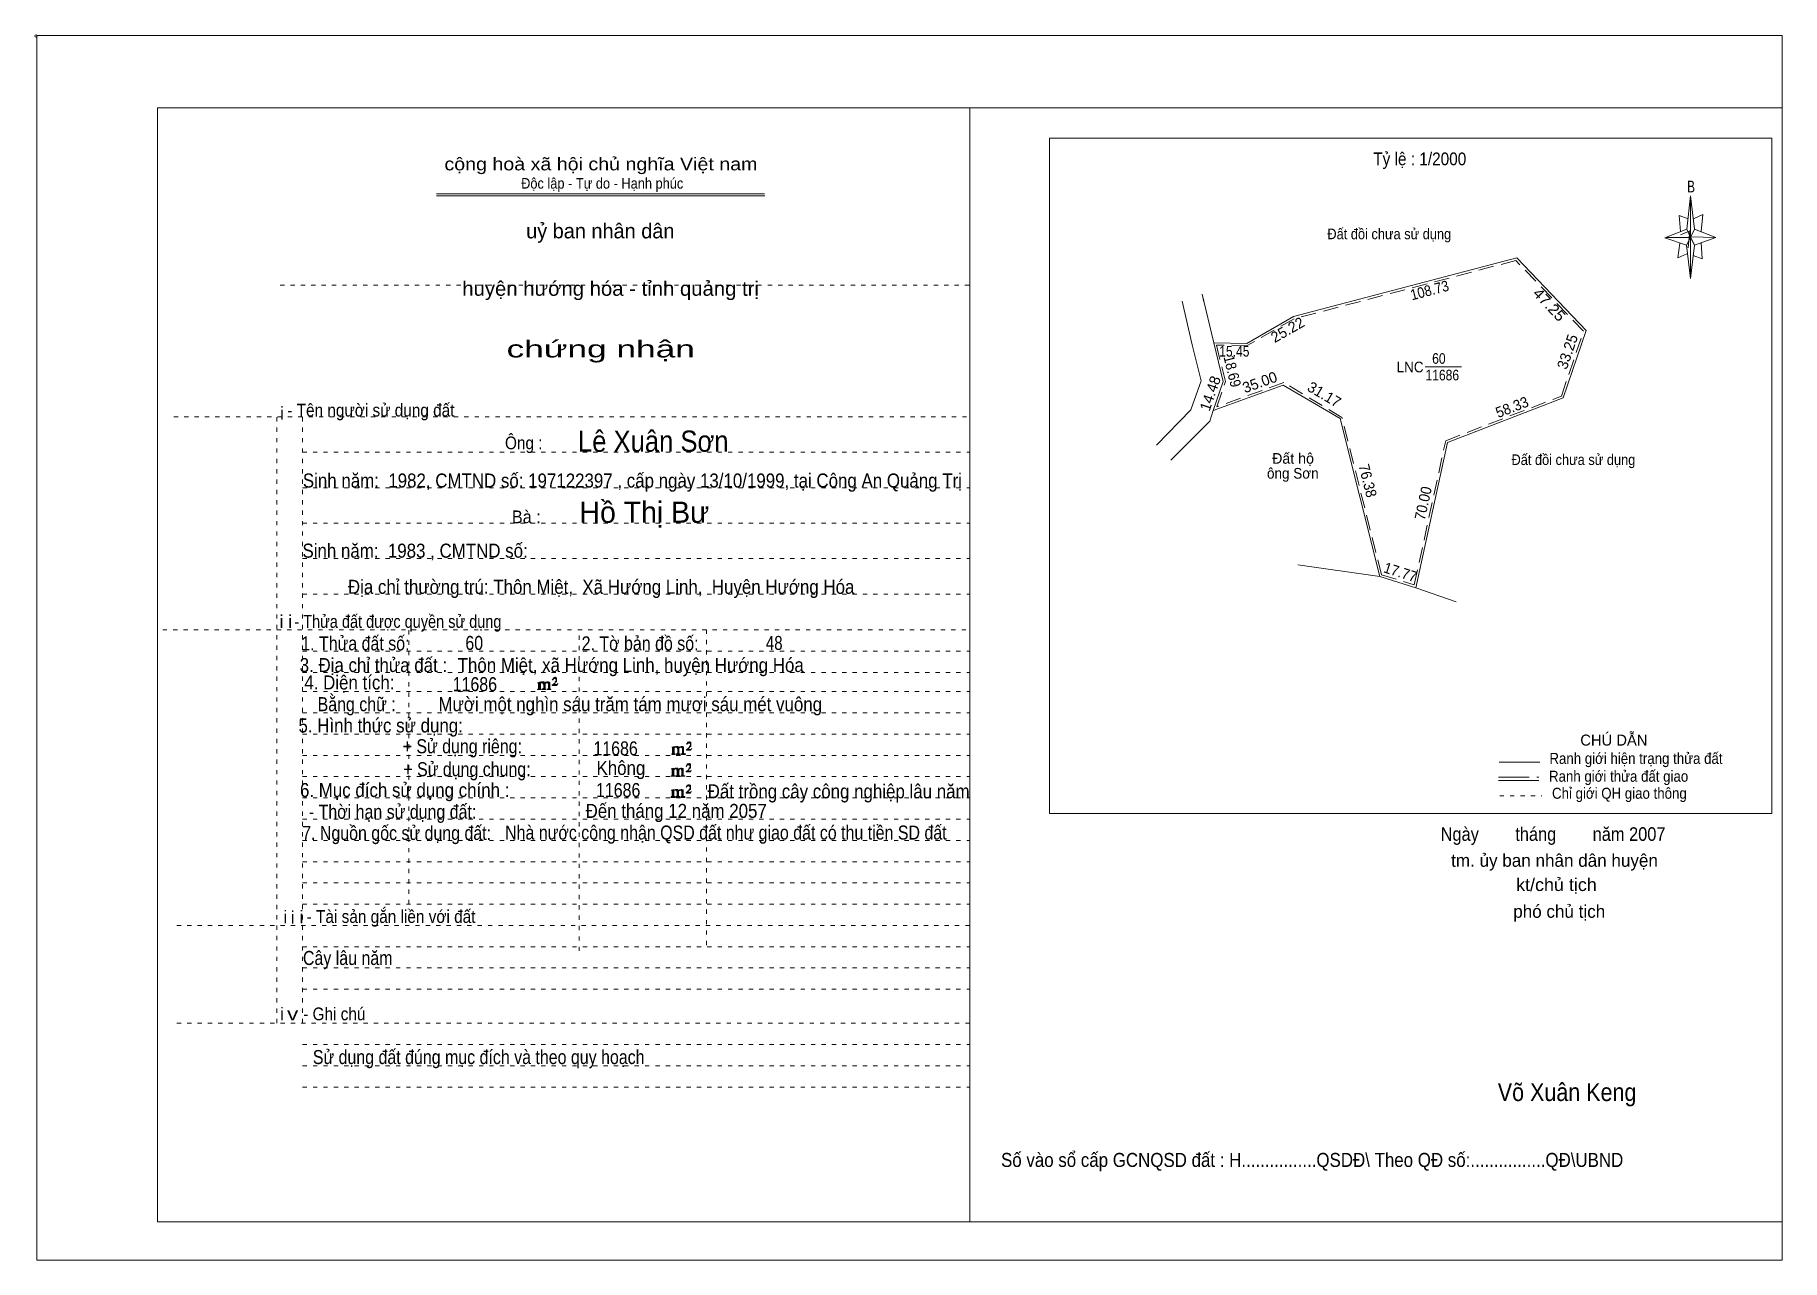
# Model space of a CAD drawing. Header units: centimetres. Extents: x -1.6 to 39.5, y -3.3 to 25.5.
import ezdxf
from ezdxf.enums import TextEntityAlignment as Align

# ---------------------------------------------------------------- set-up
doc = ezdxf.new("R2010")
doc.units = ezdxf.units.CM
doc.header["$LTSCALE"] = 0.12
for name, pattern in [('DOTTED', [1.5, 0.3, -1.2]), ('LONG_DASHED', [7.5, 6, -1.5]), ('MEDIUM_DASHED', [4.5, 3, -1.5])]:
    doc.linetypes.add(name, pattern=pattern)
for name, color, linetype, lineweight in [('1', 7, 'DOTTED', 13), ('10', 7, 'Continuous', 13), ('13', 7, 'Continuous', 13), ('4', 7, 'Continuous', 13), ('5', 7, 'Continuous', 13), ('50', 7, 'Continuous', 13)]:
    doc.layers.add(name, color=color, linetype=linetype, lineweight=lineweight)
doc.layers.add('30', color=7, linetype='Continuous')
doc.layers.add('33', color=7, linetype='Continuous')

msp = doc.modelspace()

# ---------------------------------------------------------------- hatches: boundary and pattern name
at = {"layer": '50'}
for points in [[(10.27, 10.13), (10.27, 10.12), (10.27, 10.11), (10.25, 10.11), (10.24, 10.11), (10.24, 10.1), (10.33, 10.1), (10.33, 10.11), (10.32, 10.11), (10.31, 10.11), (10.31, 10.12), (10.31, 10.13), (10.31, 10.24), (10.31, 10.25), (10.32, 10.26), (10.34, 10.26), (10.35, 10.26), (10.36, 10.26), (10.37, 10.25), (10.39, 10.22), (10.39, 10.13), (10.37, 10.12), (10.37, 10.11), (10.36, 10.11), (10.35, 10.11), (10.35, 10.1), (10.44, 10.1), (10.44, 10.11), (10.43, 10.11), (10.42, 10.11), (10.42, 10.12), (10.42, 10.13), (10.42, 10.24), (10.44, 10.26), (10.45, 10.26), (10.46, 10.26), (10.49, 10.26), (10.49, 10.25), (10.5, 10.24), (10.5, 10.22), (10.5, 10.13), (10.5, 10.12), (10.49, 10.11), (10.49, 10.11), (10.47, 10.11), (10.47, 10.1), (10.56, 10.1), (10.56, 10.11), (10.55, 10.11), (10.54, 10.11), (10.53, 10.12), (10.53, 10.13), (10.53, 10.2), (10.53, 10.25), (10.53, 10.26), (10.52, 10.27), (10.5, 10.28), (10.47, 10.28), (10.46, 10.28), (10.44, 10.27), (10.41, 10.25), (10.41, 10.26), (10.4, 10.28), (10.39, 10.28), (10.37, 10.28), (10.35, 10.28), (10.34, 10.28), (10.32, 10.26), (10.31, 10.26), (10.31, 10.25), (10.31, 10.25), (10.31, 10.26), (10.31, 10.28), (10.24, 10.26), (10.24, 10.26), (10.25, 10.26), (10.27, 10.25), (10.27, 10.24), (10.27, 10.23)], [(10.69, 10.19), (10.72, 10.24), (10.72, 10.24), (10.71, 10.22), (10.69, 10.22), (10.68, 10.22), (10.63, 10.22), (10.66, 10.26), (10.67, 10.27), (10.69, 10.28), (10.69, 10.3), (10.69, 10.32), (10.69, 10.34), (10.69, 10.35), (10.69, 10.37), (10.68, 10.38), (10.67, 10.38), (10.66, 10.39), (10.65, 10.39), (10.63, 10.38), (10.63, 10.38), (10.62, 10.37), (10.61, 10.35), (10.59, 10.33), (10.61, 10.33), (10.61, 10.35), (10.62, 10.35), (10.63, 10.36), (10.65, 10.36), (10.66, 10.36), (10.67, 10.35), (10.68, 10.35), (10.68, 10.32), (10.68, 10.3), (10.66, 10.28), (10.66, 10.26), (10.65, 10.25), (10.59, 10.2), (10.59, 10.19)], [(13.42, 8.61), (13.42, 8.6), (13.42, 8.59), (13.41, 8.59), (13.4, 8.59), (13.4, 8.57), (13.48, 8.57), (13.48, 8.59), (13.47, 8.59), (13.46, 8.59), (13.46, 8.6), (13.46, 8.61), (13.46, 8.72), (13.46, 8.73), (13.47, 8.74), (13.5, 8.74), (13.51, 8.74), (13.52, 8.74), (13.53, 8.73), (13.54, 8.69), (13.54, 8.61), (13.53, 8.6), (13.53, 8.59), (13.52, 8.59), (13.51, 8.59), (13.51, 8.57), (13.6, 8.57), (13.6, 8.59), (13.58, 8.59), (13.57, 8.59), (13.57, 8.6), (13.57, 8.61), (13.57, 8.72), (13.6, 8.74), (13.61, 8.74), (13.62, 8.74), (13.64, 8.74), (13.64, 8.73), (13.65, 8.72), (13.65, 8.69), (13.65, 8.61), (13.65, 8.6), (13.64, 8.59), (13.64, 8.59), (13.63, 8.59), (13.63, 8.57), (13.72, 8.57), (13.72, 8.59), (13.7, 8.59), (13.69, 8.59), (13.68, 8.6), (13.68, 8.61), (13.68, 8.68), (13.68, 8.73), (13.68, 8.74), (13.67, 8.75), (13.65, 8.76), (13.63, 8.76), (13.62, 8.76), (13.6, 8.75), (13.56, 8.73), (13.56, 8.74), (13.55, 8.76), (13.54, 8.76), (13.53, 8.76), (13.51, 8.76), (13.5, 8.76), (13.47, 8.74), (13.46, 8.74), (13.46, 8.73), (13.46, 8.73), (13.46, 8.74), (13.46, 8.76), (13.4, 8.74), (13.4, 8.74), (13.41, 8.74), (13.42, 8.73), (13.42, 8.72), (13.42, 8.71)], [(13.85, 8.67), (13.87, 8.72), (13.87, 8.72), (13.86, 8.69), (13.85, 8.69), (13.84, 8.69), (13.78, 8.69), (13.82, 8.74), (13.83, 8.75), (13.85, 8.76), (13.85, 8.78), (13.85, 8.79), (13.85, 8.82), (13.85, 8.83), (13.85, 8.85), (13.84, 8.86), (13.83, 8.86), (13.82, 8.87), (13.8, 8.87), (13.78, 8.86), (13.78, 8.86), (13.77, 8.85), (13.76, 8.83), (13.75, 8.81), (13.76, 8.81), (13.76, 8.83), (13.77, 8.83), (13.78, 8.84), (13.8, 8.84), (13.82, 8.84), (13.83, 8.83), (13.84, 8.83), (13.84, 8.79), (13.84, 8.78), (13.82, 8.76), (13.82, 8.74), (13.8, 8.73), (13.75, 8.68), (13.75, 8.67)], [(13.41, 8.09), (13.41, 8.08), (13.41, 8.07), (13.4, 8.07), (13.39, 8.07), (13.39, 8.06), (13.48, 8.06), (13.48, 8.07), (13.47, 8.07), (13.45, 8.07), (13.45, 8.08), (13.45, 8.09), (13.45, 8.2), (13.45, 8.21), (13.47, 8.23), (13.49, 8.23), (13.5, 8.23), (13.51, 8.23), (13.52, 8.21), (13.53, 8.18), (13.53, 8.09), (13.52, 8.08), (13.52, 8.07), (13.51, 8.07), (13.5, 8.07), (13.5, 8.06), (13.59, 8.06), (13.59, 8.07), (13.58, 8.07), (13.57, 8.07), (13.57, 8.08), (13.57, 8.09), (13.57, 8.2), (13.59, 8.23), (13.6, 8.23), (13.61, 8.23), (13.63, 8.23), (13.63, 8.21), (13.64, 8.2), (13.64, 8.18), (13.64, 8.09), (13.64, 8.08), (13.63, 8.07), (13.63, 8.07), (13.62, 8.07), (13.62, 8.06), (13.71, 8.06), (13.71, 8.07), (13.7, 8.07), (13.69, 8.07), (13.67, 8.08), (13.67, 8.09), (13.67, 8.17), (13.67, 8.21), (13.67, 8.23), (13.66, 8.24), (13.64, 8.25), (13.62, 8.25), (13.61, 8.25), (13.59, 8.24), (13.55, 8.21), (13.55, 8.23), (13.54, 8.25), (13.53, 8.25), (13.52, 8.25), (13.5, 8.25), (13.49, 8.25), (13.47, 8.23), (13.45, 8.23), (13.45, 8.21), (13.45, 8.21), (13.45, 8.23), (13.45, 8.25), (13.39, 8.23), (13.39, 8.23), (13.4, 8.23), (13.41, 8.21), (13.41, 8.2), (13.41, 8.19)], [(13.84, 8.16), (13.86, 8.2), (13.86, 8.2), (13.85, 8.18), (13.84, 8.18), (13.83, 8.18), (13.77, 8.18), (13.81, 8.23), (13.82, 8.24), (13.84, 8.25), (13.84, 8.27), (13.84, 8.28), (13.84, 8.3), (13.84, 8.31), (13.84, 8.34), (13.83, 8.35), (13.82, 8.35), (13.81, 8.36), (13.8, 8.36), (13.77, 8.35), (13.77, 8.35), (13.76, 8.34), (13.75, 8.31), (13.74, 8.29), (13.75, 8.29), (13.75, 8.31), (13.76, 8.31), (13.77, 8.33), (13.8, 8.33), (13.81, 8.33), (13.82, 8.31), (13.83, 8.31), (13.83, 8.28), (13.83, 8.27), (13.81, 8.25), (13.81, 8.23), (13.8, 8.21), (13.74, 8.17), (13.74, 8.16)], [(13.84, 7.66), (13.86, 7.71), (13.86, 7.71), (13.85, 7.68), (13.84, 7.68), (13.83, 7.68), (13.77, 7.68), (13.81, 7.73), (13.82, 7.74), (13.84, 7.75), (13.84, 7.77), (13.84, 7.78), (13.84, 7.81), (13.84, 7.82), (13.84, 7.84), (13.83, 7.85), (13.82, 7.85), (13.81, 7.86), (13.79, 7.86), (13.77, 7.85), (13.77, 7.85), (13.76, 7.84), (13.75, 7.82), (13.74, 7.8), (13.75, 7.8), (13.75, 7.82), (13.76, 7.82), (13.77, 7.83), (13.79, 7.83), (13.81, 7.83), (13.82, 7.82), (13.83, 7.82), (13.83, 7.78), (13.83, 7.77), (13.81, 7.75), (13.81, 7.73), (13.79, 7.72), (13.74, 7.67), (13.74, 7.66)], [(13.41, 7.6), (13.41, 7.59), (13.41, 7.58), (13.4, 7.58), (13.39, 7.58), (13.39, 7.56), (13.47, 7.56), (13.47, 7.58), (13.46, 7.58), (13.45, 7.58), (13.45, 7.59), (13.45, 7.6), (13.45, 7.71), (13.45, 7.72), (13.46, 7.73), (13.49, 7.73), (13.5, 7.73), (13.51, 7.73), (13.52, 7.72), (13.53, 7.68), (13.53, 7.6), (13.52, 7.59), (13.52, 7.58), (13.51, 7.58), (13.5, 7.58), (13.5, 7.56), (13.59, 7.56), (13.59, 7.58), (13.57, 7.58), (13.56, 7.58), (13.56, 7.59), (13.56, 7.6), (13.56, 7.71), (13.59, 7.73), (13.6, 7.73), (13.61, 7.73), (13.63, 7.73), (13.63, 7.72), (13.64, 7.71), (13.64, 7.68), (13.64, 7.6), (13.64, 7.59), (13.63, 7.58), (13.63, 7.58), (13.62, 7.58), (13.62, 7.56), (13.71, 7.56), (13.71, 7.58), (13.69, 7.58), (13.68, 7.58), (13.67, 7.59), (13.67, 7.6), (13.67, 7.67), (13.67, 7.72), (13.67, 7.73), (13.66, 7.74), (13.64, 7.75), (13.62, 7.75), (13.61, 7.75), (13.59, 7.74), (13.55, 7.72), (13.55, 7.73), (13.54, 7.75), (13.53, 7.75), (13.52, 7.75), (13.5, 7.75), (13.49, 7.75), (13.46, 7.73), (13.45, 7.73), (13.45, 7.72), (13.45, 7.72), (13.45, 7.73), (13.45, 7.75), (13.39, 7.73), (13.39, 7.73), (13.4, 7.73), (13.41, 7.72), (13.41, 7.71), (13.41, 7.7)]]:
    msp.add_hatch(color=256, dxfattribs=at).paths.add_polyline_path(points)

# ---------------------------------------------------------------- linework, layer by layer
at = {"layer": '1', "linetype": 'Continuous'}
for p, q in [((1.31, -2.42), (1.31, 23.78)), ((1.31, 23.78), (39.51, 23.78)), ((20.41, -2.42), (20.41, 23.78)), ((39.51, -2.42), (39.51, 23.78)), ((7.87, 21.76), (15.58, 21.76)), ((7.87, 21.71), (15.59, 21.71)), ((37.26, 20.55), (36.75, 20.72)), ((1.31, -2.42), (39.51, -2.42))]:
    msp.add_line(p, q, dxfattribs=at)
at = {"layer": '1'}
for p, q in [((4.19, 19.61), (20.41, 19.61)), ((1.69, 16.51), (20.41, 16.51)), ((4.11, 2.25), (4.11, 16.51)), ((4.72, 2.25), (4.72, 16.51)), ((4.72, 15.68), (20.41, 15.68)), ((4.72, 14.84), (20.41, 14.84)), ((4.72, 14.01), (20.41, 14.01)), ((4.72, 13.18), (20.41, 13.18)), ((4.72, 12.34), (20.41, 12.34)), ((1.43, 11.5), (20.41, 11.5)), ((7.22, 5.05), (7.22, 11.5)), ((11.22, 3.95), (11.22, 11.5)), ((14.22, 4.09), (14.22, 11.5)), ((4.72, 11), (20.41, 11)), ((4.72, 10.5), (20.41, 10.5)), ((4.72, 10.05), (20.41, 10.05)), ((4.72, 9.55), (20.41, 9.55)), ((4.72, 9.05), (20.41, 9.05)), ((4.72, 8.55), (20.41, 8.55)), ((4.72, 8.05), (20.41, 8.05)), ((4.72, 7.55), (20.41, 7.55)), ((4.72, 7.05), (20.41, 7.05)), ((4.72, 6.55), (20.41, 6.55)), ((4.72, 6.05), (20.41, 6.05)), ((4.72, 5.55), (20.41, 5.55)), ((4.72, 5.05), (20.41, 5.05)), ((1.76, 4.55), (20.41, 4.55)), ((4.72, 4.05), (20.41, 4.05)), ((4.72, 3.55), (20.41, 3.55)), ((4.72, 3.05), (20.41, 3.05)), ((1.76, 2.25), (20.41, 2.25)), ((4.72, 1.75), (20.41, 1.75)), ((4.72, 1.25), (20.41, 1.25)), ((4.72, 0.75), (20.41, 0.75))]:
    msp.add_line(p, q, dxfattribs=at)
at = {"layer": '1', "linetype": 'Continuous'}
msp.add_lwpolyline([(-1.53, -3.32), (39.51, -3.32), (39.51, 25.48), (-1.53, 25.48)], close=True, dxfattribs=at)
msp.add_lwpolyline([(37.27, 20.35), (37.06, 20.25), (37.11, 20.6)], dxfattribs=at)
at = {"layer": '10'}
for p, q in [((25.64, 18.21), (25.4, 19.23)), ((25.14, 15.49), (25.94, 16.3)), ((31.85, 12.16), (30.9, 12.49))]:
    msp.add_line(p, q, dxfattribs=at)
at = {"layer": '10', "linetype": 'MEDIUM_DASHED'}
msp.add_line((30.09, 12.8), (30.86, 12.56), dxfattribs=at)
at = {"layer": '10'}
for points in [[(30.9, 12.49), (31.64, 15.91), (34.36, 16.96), (34.9, 18.54), (33.27, 20.25), (28.02, 18.87), (26.92, 18.24), (26.15, 18.25)], [(26.15, 18.25), (25.87, 19.4), (25.91, 19.22)], [(25.64, 18.21), (25.85, 17.36), (25.61, 16.68), (24.8, 15.85)], [(26.13, 16.66), (26.37, 17.34), (26.15, 18.25)], [(30.05, 12.76), (29.12, 16.47), (27.78, 17.26), (26.13, 16.66)], [(25.94, 16.3), (26.05, 16.41), (26.13, 16.66)], [(28.12, 13.03), (30.05, 12.76), (30.9, 12.49)]]:
    msp.add_lwpolyline(points, dxfattribs=at)
at = {"layer": '10', "linetype": 'MEDIUM_DASHED'}
for points in [[(30.86, 12.56), (31.6, 15.95), (34.32, 17), (34.84, 18.53), (33.25, 20.19), (28.04, 18.82), (26.93, 18.19), (26.21, 18.2)], [(26.22, 16.75), (26.42, 17.34), (26.21, 18.2)], [(30.09, 12.8), (29.16, 16.5), (27.79, 17.32), (26.22, 16.75)]]:
    msp.add_lwpolyline(points, dxfattribs=at)
at = {"layer": '13'}
msp.add_line((31.12, 17.69), (31.97, 17.69), dxfattribs=at)
at = {"layer": '4'}
for p, q in [((32.86, 8.39), (33.81, 8.39)), ((32.84, 7.96), (33.79, 7.96))]:
    msp.add_line(p, q, dxfattribs=at)
at = {"layer": '4', "linetype": 'LONG_DASHED'}
msp.add_line((32.84, 8.04), (33.79, 8.04), dxfattribs=at)
at = {"layer": '4', "linetype": 'DOTTED'}
msp.add_line((32.87, 7.6), (33.86, 7.6), dxfattribs=at)
at = {"layer": '4'}
msp.add_lwpolyline([(22.28, 23.07), (39.27, 23.07), (39.27, 7.18), (22.28, 7.18)], close=True, dxfattribs=at)
msp.add_circle((-1.55, 25.47), 0.025, dxfattribs=at)
at = {"layer": '5'}
for p, q in [((37.27, 20.93), (37.36, 21.71)), ((37.45, 20.55), (37.36, 19.77)), ((37.45, 20.93), (37.95, 20.73)), ((37.61, 20.61), (37.63, 20.23)), ((37.63, 20.23), (37.42, 20.31))]:
    msp.add_line(p, q, dxfattribs=at)
for points in [[(37.36, 21.71), (37.45, 20.93), (37.36, 20.73)], [(37.36, 20.73), (36.77, 20.73), (37.27, 20.93), (37.45, 20.55), (37.95, 20.73), (37.36, 20.75)], [(37.36, 20.73), (37.36, 19.77), (37.26, 20.55)]]:
    msp.add_lwpolyline(points, close=True, dxfattribs=at)
for points in [[(37.3, 21.17), (37.09, 21.25), (37.12, 20.87)], [(37.43, 21.17), (37.65, 21.27), (37.61, 20.87)], [(37.36, 20.73), (37.27, 20.93), (36.77, 20.73)], [(37.12, 20.79), (37.34, 20.89), (37.3, 20.49)], [(37.36, 20.73), (37.45, 20.55), (37.95, 20.73)]]:
    msp.add_lwpolyline(points, dxfattribs=at)
at = {"layer": '50'}
for points in [[(10.27, 10.13), (10.27, 10.12), (10.27, 10.11), (10.25, 10.11), (10.24, 10.11), (10.24, 10.1), (10.33, 10.1), (10.33, 10.11), (10.32, 10.11), (10.31, 10.11), (10.31, 10.12), (10.31, 10.13), (10.31, 10.24), (10.31, 10.25), (10.32, 10.26), (10.34, 10.26), (10.35, 10.26), (10.36, 10.26), (10.37, 10.25), (10.39, 10.22), (10.39, 10.13), (10.37, 10.12), (10.37, 10.11), (10.36, 10.11), (10.35, 10.11), (10.35, 10.1), (10.44, 10.1), (10.44, 10.11), (10.43, 10.11), (10.42, 10.11), (10.42, 10.12), (10.42, 10.13), (10.42, 10.24), (10.44, 10.26), (10.45, 10.26), (10.46, 10.26), (10.49, 10.26), (10.49, 10.25), (10.5, 10.24), (10.5, 10.22), (10.5, 10.13), (10.5, 10.12), (10.49, 10.11), (10.49, 10.11), (10.47, 10.11), (10.47, 10.1), (10.56, 10.1), (10.56, 10.11), (10.55, 10.11), (10.54, 10.11), (10.53, 10.12), (10.53, 10.13), (10.53, 10.2), (10.53, 10.25), (10.53, 10.26), (10.52, 10.27), (10.5, 10.28), (10.47, 10.28), (10.46, 10.28), (10.44, 10.27), (10.41, 10.25), (10.41, 10.26), (10.4, 10.28), (10.39, 10.28), (10.37, 10.28), (10.35, 10.28), (10.34, 10.28), (10.32, 10.26), (10.31, 10.26), (10.31, 10.25), (10.31, 10.25), (10.31, 10.26), (10.31, 10.28), (10.24, 10.26), (10.24, 10.26), (10.25, 10.26), (10.27, 10.25), (10.27, 10.24), (10.27, 10.23)], [(10.69, 10.19), (10.72, 10.24), (10.72, 10.24), (10.71, 10.22), (10.69, 10.22), (10.68, 10.22), (10.63, 10.22), (10.66, 10.26), (10.67, 10.27), (10.69, 10.28), (10.69, 10.3), (10.69, 10.32), (10.69, 10.34), (10.69, 10.35), (10.69, 10.37), (10.68, 10.38), (10.67, 10.38), (10.66, 10.39), (10.65, 10.39), (10.63, 10.38), (10.63, 10.38), (10.62, 10.37), (10.61, 10.35), (10.59, 10.33), (10.61, 10.33), (10.61, 10.35), (10.62, 10.35), (10.63, 10.36), (10.65, 10.36), (10.66, 10.36), (10.67, 10.35), (10.68, 10.35), (10.68, 10.32), (10.68, 10.3), (10.66, 10.28), (10.66, 10.26), (10.65, 10.25), (10.59, 10.2), (10.59, 10.19)], [(13.42, 8.61), (13.42, 8.6), (13.42, 8.59), (13.41, 8.59), (13.4, 8.59), (13.4, 8.57), (13.48, 8.57), (13.48, 8.59), (13.47, 8.59), (13.46, 8.59), (13.46, 8.6), (13.46, 8.61), (13.46, 8.72), (13.46, 8.73), (13.47, 8.74), (13.5, 8.74), (13.51, 8.74), (13.52, 8.74), (13.53, 8.73), (13.54, 8.69), (13.54, 8.61), (13.53, 8.6), (13.53, 8.59), (13.52, 8.59), (13.51, 8.59), (13.51, 8.57), (13.6, 8.57), (13.6, 8.59), (13.58, 8.59), (13.57, 8.59), (13.57, 8.6), (13.57, 8.61), (13.57, 8.72), (13.6, 8.74), (13.61, 8.74), (13.62, 8.74), (13.64, 8.74), (13.64, 8.73), (13.65, 8.72), (13.65, 8.69), (13.65, 8.61), (13.65, 8.6), (13.64, 8.59), (13.64, 8.59), (13.63, 8.59), (13.63, 8.57), (13.72, 8.57), (13.72, 8.59), (13.7, 8.59), (13.69, 8.59), (13.68, 8.6), (13.68, 8.61), (13.68, 8.68), (13.68, 8.73), (13.68, 8.74), (13.67, 8.75), (13.65, 8.76), (13.63, 8.76), (13.62, 8.76), (13.6, 8.75), (13.56, 8.73), (13.56, 8.74), (13.55, 8.76), (13.54, 8.76), (13.53, 8.76), (13.51, 8.76), (13.5, 8.76), (13.47, 8.74), (13.46, 8.74), (13.46, 8.73), (13.46, 8.73), (13.46, 8.74), (13.46, 8.76), (13.4, 8.74), (13.4, 8.74), (13.41, 8.74), (13.42, 8.73), (13.42, 8.72), (13.42, 8.71)], [(13.85, 8.67), (13.87, 8.72), (13.87, 8.72), (13.86, 8.69), (13.85, 8.69), (13.84, 8.69), (13.78, 8.69), (13.82, 8.74), (13.83, 8.75), (13.85, 8.76), (13.85, 8.78), (13.85, 8.79), (13.85, 8.82), (13.85, 8.83), (13.85, 8.85), (13.84, 8.86), (13.83, 8.86), (13.82, 8.87), (13.8, 8.87), (13.78, 8.86), (13.78, 8.86), (13.77, 8.85), (13.76, 8.83), (13.75, 8.81), (13.76, 8.81), (13.76, 8.83), (13.77, 8.83), (13.78, 8.84), (13.8, 8.84), (13.82, 8.84), (13.83, 8.83), (13.84, 8.83), (13.84, 8.79), (13.84, 8.78), (13.82, 8.76), (13.82, 8.74), (13.8, 8.73), (13.75, 8.68), (13.75, 8.67)], [(13.41, 8.09), (13.41, 8.08), (13.41, 8.07), (13.4, 8.07), (13.39, 8.07), (13.39, 8.06), (13.48, 8.06), (13.48, 8.07), (13.47, 8.07), (13.45, 8.07), (13.45, 8.08), (13.45, 8.09), (13.45, 8.2), (13.45, 8.21), (13.47, 8.23), (13.49, 8.23), (13.5, 8.23), (13.51, 8.23), (13.52, 8.21), (13.53, 8.18), (13.53, 8.09), (13.52, 8.08), (13.52, 8.07), (13.51, 8.07), (13.5, 8.07), (13.5, 8.06), (13.59, 8.06), (13.59, 8.07), (13.58, 8.07), (13.57, 8.07), (13.57, 8.08), (13.57, 8.09), (13.57, 8.2), (13.59, 8.23), (13.6, 8.23), (13.61, 8.23), (13.63, 8.23), (13.63, 8.21), (13.64, 8.2), (13.64, 8.18), (13.64, 8.09), (13.64, 8.08), (13.63, 8.07), (13.63, 8.07), (13.62, 8.07), (13.62, 8.06), (13.71, 8.06), (13.71, 8.07), (13.7, 8.07), (13.69, 8.07), (13.67, 8.08), (13.67, 8.09), (13.67, 8.17), (13.67, 8.21), (13.67, 8.23), (13.66, 8.24), (13.64, 8.25), (13.62, 8.25), (13.61, 8.25), (13.59, 8.24), (13.55, 8.21), (13.55, 8.23), (13.54, 8.25), (13.53, 8.25), (13.52, 8.25), (13.5, 8.25), (13.49, 8.25), (13.47, 8.23), (13.45, 8.23), (13.45, 8.21), (13.45, 8.21), (13.45, 8.23), (13.45, 8.25), (13.39, 8.23), (13.39, 8.23), (13.4, 8.23), (13.41, 8.21), (13.41, 8.2), (13.41, 8.19)], [(13.84, 8.16), (13.86, 8.2), (13.86, 8.2), (13.85, 8.18), (13.84, 8.18), (13.83, 8.18), (13.77, 8.18), (13.81, 8.23), (13.82, 8.24), (13.84, 8.25), (13.84, 8.27), (13.84, 8.28), (13.84, 8.3), (13.84, 8.31), (13.84, 8.34), (13.83, 8.35), (13.82, 8.35), (13.81, 8.36), (13.8, 8.36), (13.77, 8.35), (13.77, 8.35), (13.76, 8.34), (13.75, 8.31), (13.74, 8.29), (13.75, 8.29), (13.75, 8.31), (13.76, 8.31), (13.77, 8.33), (13.8, 8.33), (13.81, 8.33), (13.82, 8.31), (13.83, 8.31), (13.83, 8.28), (13.83, 8.27), (13.81, 8.25), (13.81, 8.23), (13.8, 8.21), (13.74, 8.17), (13.74, 8.16)], [(13.84, 7.66), (13.86, 7.71), (13.86, 7.71), (13.85, 7.68), (13.84, 7.68), (13.83, 7.68), (13.77, 7.68), (13.81, 7.73), (13.82, 7.74), (13.84, 7.75), (13.84, 7.77), (13.84, 7.78), (13.84, 7.81), (13.84, 7.82), (13.84, 7.84), (13.83, 7.85), (13.82, 7.85), (13.81, 7.86), (13.79, 7.86), (13.77, 7.85), (13.77, 7.85), (13.76, 7.84), (13.75, 7.82), (13.74, 7.8), (13.75, 7.8), (13.75, 7.82), (13.76, 7.82), (13.77, 7.83), (13.79, 7.83), (13.81, 7.83), (13.82, 7.82), (13.83, 7.82), (13.83, 7.78), (13.83, 7.77), (13.81, 7.75), (13.81, 7.73), (13.79, 7.72), (13.74, 7.67), (13.74, 7.66)], [(13.41, 7.6), (13.41, 7.59), (13.41, 7.58), (13.4, 7.58), (13.39, 7.58), (13.39, 7.56), (13.47, 7.56), (13.47, 7.58), (13.46, 7.58), (13.45, 7.58), (13.45, 7.59), (13.45, 7.6), (13.45, 7.71), (13.45, 7.72), (13.46, 7.73), (13.49, 7.73), (13.5, 7.73), (13.51, 7.73), (13.52, 7.72), (13.53, 7.68), (13.53, 7.6), (13.52, 7.59), (13.52, 7.58), (13.51, 7.58), (13.5, 7.58), (13.5, 7.56), (13.59, 7.56), (13.59, 7.58), (13.57, 7.58), (13.56, 7.58), (13.56, 7.59), (13.56, 7.6), (13.56, 7.71), (13.59, 7.73), (13.6, 7.73), (13.61, 7.73), (13.63, 7.73), (13.63, 7.72), (13.64, 7.71), (13.64, 7.68), (13.64, 7.6), (13.64, 7.59), (13.63, 7.58), (13.63, 7.58), (13.62, 7.58), (13.62, 7.56), (13.71, 7.56), (13.71, 7.58), (13.69, 7.58), (13.68, 7.58), (13.67, 7.59), (13.67, 7.6), (13.67, 7.67), (13.67, 7.72), (13.67, 7.73), (13.66, 7.74), (13.64, 7.75), (13.62, 7.75), (13.61, 7.75), (13.59, 7.74), (13.55, 7.72), (13.55, 7.73), (13.54, 7.75), (13.53, 7.75), (13.52, 7.75), (13.5, 7.75), (13.49, 7.75), (13.46, 7.73), (13.45, 7.73), (13.45, 7.72), (13.45, 7.72), (13.45, 7.73), (13.45, 7.75), (13.39, 7.73), (13.39, 7.73), (13.4, 7.73), (13.41, 7.72), (13.41, 7.71), (13.41, 7.7)]]:
    msp.add_lwpolyline(points, close=True, dxfattribs=at)

# ---------------------------------------------------------------- texts
at = {"layer": '1'}
for s, height, width, p in [('cộng hoà xã hội chủ nghĩa Việt nam', 0.3, 1.15, (11.735, 22.31)), ('Độc lập - Tự do - Hạnh phúc', 0.25, 0.9, (11.765, 21.88)), ('chứng nhận', 0.4, 1.55, (11.73, 17.91)), ('- Tên người sử dụng đất', 0.3, 0.9, (6.325, 16.52)), ('- Thửa đất được quyền sử dụng', 0.3, 0.85, (6.96, 11.55)), ('- Tài sản gắn liền với đất ', 0.3, 0.9, (6.85, 4.61)), ('v', 0.3, 1.3, (4.485, 2.32)), ('- Ghi chú', 0.3, 0.9, (5.465, 2.32))]:
    msp.add_text(s, height=height, dxfattribs=dict(at, width=width)).set_placement(p, align=Align.CENTER)
for s, height, p in [('uỷ ban nhân dân', 0.35, (11.72, 20.71)), ('i', 0.3, (4.235, 16.45)), ('i', 0.3, (4.225, 11.55)), ('i', 0.3, (4.425, 11.55)), ('i', 0.3, (4.315, 4.6)), ('i', 0.3, (4.485, 4.59)), ('i', 0.3, (4.695, 4.6)), ('i', 0.3, (4.235, 2.32))]:
    msp.add_text(s, height=height, dxfattribs=at).set_placement(p, align=Align.CENTER)
at = {"layer": '10'}
for s, height, width, p in [('Tỷ lệ : 1/2000', 0.3, 0.9, (30.99, 22.43)), ('Đất đồi chưa sử dụng ', 0.25, 0.9, (30.315, 20.69)), ('Lê Xuân Sơn', 0.5, 0.9, (12.965, 15.69)), ('Đất đồi chưa sử dụng ', 0.25, 0.9, (34.645, 15.38)), ('ông Sơn', 0.25, 0.95, (28.005, 15.06)), ('Võ Xuân Keng', 0.42, 0.9, (34.455, 0.42))]:
    msp.add_text(s, height=height, dxfattribs=dict(at, width=width)).set_placement(p, align=Align.CENTER)
for s, height, p in [('Đất hộ', 0.25, (28.01, 15.41)), ('Hồ Thị Bư', 0.5, (12.755, 14.02))]:
    msp.add_text(s, height=height, dxfattribs=at).set_placement(p, align=Align.CENTER)
at = {"layer": '30'}
for s, height, rotation, width, p in [('108.73', 0.25, 14.776, 0.9, (31.253, 19.369)), ('47.25', 0.25, 313.448, 1.1, (33.946, 19.066)), ('18.69', 0.2499, 283.709, 0.9, (26.462, 17.555)), ('58.33', 0.2499, 21.123, 0.95, (33.205, 16.625)), ('76.38', 0.25, 284.156, 0.95, (29.646, 14.981)), ('70.00', 0.25, 77.81, 0.95, (31.193, 14.454)), ('17.77', 0.25, 342.309, 0.95, (30.497, 12.74))]:
    msp.add_text(s, height=height, rotation=rotation, dxfattribs=dict(at, width=width)).set_placement(p, align=Align.CENTER)
for s, rotation, p in [('25.22', 29.635, (27.943, 18.452)), ('33.25', 71.173, (34.581, 18.005)), ('14.48', 71.014, (26.182, 17.024)), ('35.00', 20.05, (27.272, 17.209)), ('31.17', 329.503, (28.682, 16.931))]:
    msp.add_text(s, height=0.25, rotation=rotation, dxfattribs=at).set_placement(p, align=Align.CENTER)
at = {"layer": '30', "width": 0.85}
msp.add_text('15.45', height=0.25, dxfattribs=at).set_placement((26.63, 17.93), align=Align.CENTER)
at = {"layer": '33', "width": 0.95}
msp.add_text('LNC', height=0.25, dxfattribs=at).set_placement((31.08, 17.56), align=Align.RIGHT)
at = {"layer": '33', "width": 0.85}
for s, p in [('60', (31.44, 17.76)), ('11686', (31.52, 17.37))]:
    msp.add_text(s, height=0.25, dxfattribs=at).set_placement(p, align=Align.CENTER)
at = {"layer": '4'}
msp.add_text('CHÚ DẪN', height=0.2591, dxfattribs=at).set_placement((35.555, 8.78), align=Align.CENTER)
at = {"layer": '4', "width": 0.9}
for s, p in [('Ranh giới hiện trạng thửa đất', (36.075, 8.35)), ('Ranh giới thửa đất giao ', (35.71, 7.93)), ('Chỉ giới QH giao thông', (35.685, 7.53))]:
    msp.add_text(s, height=0.2591, dxfattribs=at).set_placement(p, align=Align.CENTER)
at = {"layer": '5', "width": 0.75}
msp.add_text('B', height=0.276, dxfattribs=at).set_placement((37.37, 21.79), align=Align.CENTER)
at = {"layer": '50'}
for s, height, width, p in [('  huyện hướng hóa - tỉnh quảng trị', 0.34, 1.05, (11.83, 19.36)), ('Ông :', 0.3, 0.9, (9.92, 15.75)), ('Sinh năm:  1982, CMTND số: 197122397 , cấp ngày 13/10/1999, tại Công An Quảng Trị', 0.33, 0.9, (12.475, 14.85)), ('Bà :', 0.3, 0.95, (9.98, 14.01)), ('Sinh năm:  1983 , CMTND số: ', 0.33, 0.9, (7.42, 13.2)), ('Địa chỉ thường trú: Thôn Miệt,  Xã Hướng Linh,  Huyện Hướng Hóa', 0.33, 0.9, (11.74, 12.35)), ('1. Thửa đất số:  ', 0.33, 0.85, (6.065, 11.02)), ('60', 0.33, 0.85, (8.755, 11.03)), ('2. Tờ bản đồ số:  ', 0.33, 0.85, (12.76, 11.02)), ('48', 0.33, 0.8, (15.81, 11.03)), ('3. Địa chỉ thửa đất : ', 0.33, 0.9, (6.44, 10.51)), ('Thôn Miệt, xã Hướng Linh, huyện Hướng Hóa', 0.33, 0.9, (12.435, 10.51)), ('4. Diện tích: ', 0.33, 0.9, (5.875, 10.1)), ('11686', 0.33, 0.85, (8.77, 10.06)), ('Bằng chữ :', 0.33, 0.85, (5.99, 9.59)), ('Mười một nghìn sáu trăm tám mươi sáu mét vuông', 0.33, 0.9, (12.425, 9.59)), ('5. Hình thức sử dụng:', 0.33, 0.9, (6.555, 9.09)), ('+ Sử dụng riêng:', 0.33, 0.85, (8.475, 8.6)), ('11686', 0.33, 0.85, (12.08, 8.55)), ('+ Sử dụng chung:', 0.33, 0.85, (8.585, 8.06)), ('Không', 0.33, 0.9, (12.205, 8.09)), ('6. Mục đích sử dụng chính :', 0.33, 0.9, (7.12, 7.57)), ('11686', 0.33, 0.85, (12.14, 7.57)), ('Đất trồng cây công nghiệp lâu năm', 0.33, 0.9, (17.325, 7.54)), ('- Thời hạn sử dụng đất:', 0.33, 0.85, (6.835, 7.06)), ('Đến tháng 12 năm 2057', 0.33, 0.9, (13.505, 7.08)), ('7. Nguồn gốc sử dụng đất:', 0.33, 0.85, (6.93, 6.56)), ('Nhà nước công nhận QSD đất như giao đất có thu tiền SD đất ', 0.33, 0.85, (14.725, 6.57)), ('Ngày        tháng        năm 2007', 0.32, 0.9, (34.125, 6.54)), ('kt/chủ tịch', 0.3, 1.05, (34.205, 5.36)), ('Cây lâu năm', 0.33, 0.85, (5.78, 3.62)), ('Sử dụng đất đúng mục đích và theo quy hoạch', 0.33, 0.85, (8.86, 1.29)), ('Số vào sổ cấp GCNQSD đất : H................QSDĐ\\ Theo QĐ số:................QĐ\\UBND', 0.33, 0.9, (28.46, -1.13))]:
    msp.add_text(s, height=height, dxfattribs=dict(at, width=width)).set_placement(p, align=Align.CENTER)
for s, p in [('tm. ủy ban nhân dân huyện ', (34.215, 5.93)), ('phó chủ tịch', (34.27, 4.73))]:
    msp.add_text(s, height=0.3, dxfattribs=at).set_placement(p, align=Align.CENTER)

doc.saveas('drawing.dxf')
